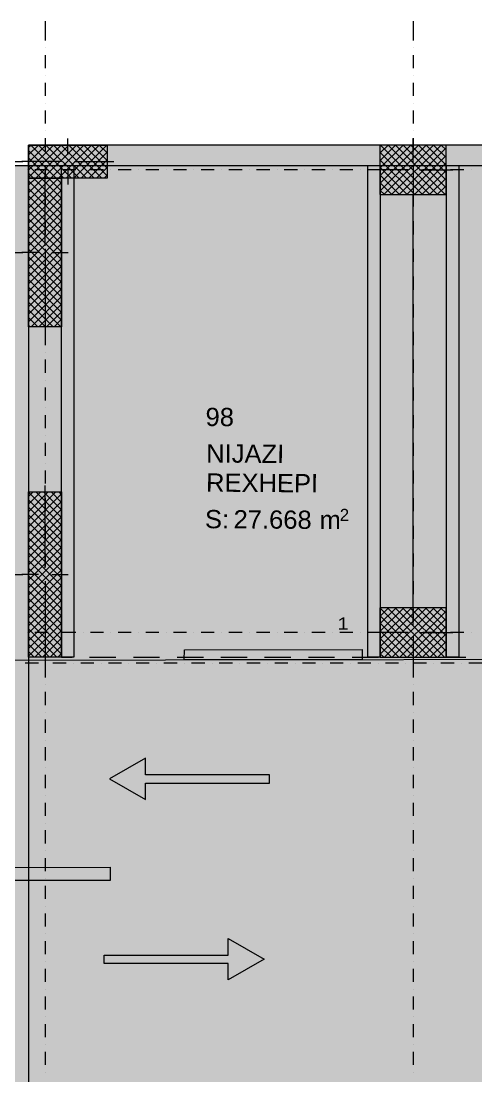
# Model space of a CAD drawing. Header units: centimetres. Extents: x -6805 to 4309, y -7338 to 617.
# Drawn here: x -2929 to -2378, y -815 to 462 of the extents above; entities that cross this region are included whole.
import ezdxf

# ---------------------------------------------------------------- set-up
doc = ezdxf.new("R2010")
doc.units = ezdxf.units.CM
for name, color, linetype, true_color in [('PDF_ - MESI I RRUGES', 7, 'Continuous', 0x7f7f7f), ('PDF_ - rruga_ndarjet anesore', 7, 'Continuous', 0x7f7f7f), ('PDF_ - SHENJAT_RRUGA', 7, 'Continuous', 0x7f7f7f), ('PDF_065 Möbel Einrichtung', 7, 'Continuous', 0x7f7f7f), ('PDF_A - Akset', 7, 'Continuous', 0xfd4435), ('PDF_A - Pllaka Themel', 7, 'Continuous', 0x7f7f7f), ('PDF_A -Polyline', 7, 'Continuous', 0x7f7f7f)]:
    doc.layers.add(name, color=color, linetype=linetype, true_color=true_color)
for name, color, linetype in [('PDF_- GARAZHE', 7, 'Continuous'), ('PDF_A - Fill Zone', 7, 'Continuous'), ('PDF_A - Muret', 7, 'Continuous'), ('PDF_A - Shtyllat', 7, 'Continuous')]:
    doc.layers.add(name, color=color, linetype=linetype)
doc.styles.add('PDF Arial', font='')
doc.styles.get('PDF Arial').set_extended_font_data('Arial')

msp = doc.modelspace()

# ---------------------------------------------------------------- hatches: boundary and pattern name
at = {"layer": 'PDF_ - SHENJAT_RRUGA', "true_color": 0xffffff, "transparency": 33554559}
for points in [[(-2821.6, -455.6), (-2778.1, -430.6), (-2778.1, -450.6), (-2628, -450.6), (-2628, -460.6), (-2778.1, -460.6), (-2778.1, -480.6)], [(-2634.6, -674.1), (-2678.1, -699.1), (-2678.1, -679.1), (-2828.2, -679.1), (-2828.2, -669.1), (-2678.1, -669.1), (-2678.1, -649.1)]]:
    msp.add_hatch(color=7, dxfattribs=at).paths.add_polyline_path(points)
at = {"layer": 'PDF_A - Fill Zone', "true_color": 0x93a0c6, "transparency": 33554559}
msp.add_hatch(color=253, dxfattribs=at).paths.add_polyline_path([(-462.7, -828.7), (-1883.9, -828.7), (-1883.9, -1589.4), (-2414.3, -1589.4), (-2414.3, -828.7), (-2919.7, -828.7), (-2919.7, -308.2), (-462.7, -308.2)])
at = {"layer": 'PDF_A - Pllaka Themel', "true_color": 0xd5d5d5, "transparency": 33554559}
h = msp.add_hatch(color=254, dxfattribs=at)
h.paths.add_polyline_path([(-5581.9, -878.8), (-5581.9, -838.7), (-5657, -838.7), (-5657, -378.3), (-5642, -378.3), (-5642, 287.3), (-2884.7, 287.3), (-432.6, 287.3), (-419.8, 287.3), (978.3, 287.3), (978.3, -308.2), (1644.1, -308.2), (1644.1, -1142.4), (931, -1302.4), (1552.2, -1164.4), (1863.2, -2555.1), (1863.3, -2555.1), (2158.7, -3867.3), (2155.2, -3868), (2646.9, -6059.2), (2017.8, -6200.4), (2017.7, -6199.9), (-1597, -7011), (-1702.7, -6540.3), (-1846.3, -6572.5), (-1977, -6060.1), (-1982.5, -5964.4), (-1839, -5932.3), (-2055.7, -4966.3), (-2419.3, -4966.3), (-2929.7, -4966.3), (-2929.7, -2144.8), (-2909.7, -2144.8), (-2904.7, -1595.7), (-4731.2, -1619.4), (-4671.2, -1619.4), (-4671.2, -2159.8), (-5099, -2159.8), (-5102.5, -2159.8), (-5106, -2159.6), (-5109.5, -2159.4), (-5113, -2159), (-5116.5, -2158.6), (-5120, -2158), (-5123.4, -2157.4), (-5126.9, -2156.7), (-5130.3, -2155.8), (-5133.7, -2154.9), (-5137, -2153.9), (-5140.4, -2152.8), (-5143.6, -2151.6), (-5146.9, -2150.3), (-5150.1, -2148.9), (-5153.3, -2147.4), (-5156.4, -2145.9), (-5159.5, -2144.2), (-5162.6, -2142.5), (-5165.6, -2140.6), (-5168.5, -2138.7), (-5171.4, -2136.7), (-5174.3, -2134.7), (-5177, -2132.5), (-5179.7, -2130.3), (-5182.4, -2128), (-5185, -2125.6), (-5187.5, -2123.2), (-5189.9, -2120.6), (-5192.3, -2118.1), (-5194.6, -2115.4), (-5196.8, -2112.7), (-5199, -2109.9), (-5201.1, -2107.1), (-5203, -2104.2), (-5205, -2101.3), (-5206.8, -2098.3), (-5208.5, -2095.2), (-5210.2, -2092.1), (-5211.7, -2089), (-5213.2, -2085.8), (-5214.6, -2082.6), (-5215.9, -2079.3), (-5217.1, -2076), (-5218.2, -2072.7), (-5219.2, -2069.3), (-5220.2, -2065.9), (-5221, -2062.5), (-5221.7, -2059.1), (-5222.4, -2055.7), (-5222.9, -2052.2), (-5223.3, -2048.7), (-5223.7, -2045.2), (-5223.9, -2041.7), (-5224.1, -2038.2), (-5224.1, -2034.7), (-5224.1, -1589.4), (-5276.7, -1564.4), (-5842.1, -1564.4), (-5842.1, -878.8)])
h.paths.add_polyline_path([(-1884.8, -2746.4), (-1725.8, -2754.1), (-263.3, -2617.9), (-272, -2578.8), (-296.8, -2580.2), (-343.5, -2075.8), (-1348.1, -2129.8), (-1534.8, -2147.2), (-1533.4, -2162), (-1836.8, -2167.5), (-1836.8, -2147.5), (-1876.8, -2147.5), (-1876.8, -2187.5), (-1531.1, -2187), (-1493.3, -2681.2), (-1884.8, -2706.4)])
h.paths.add_polyline_path([(-452.6, -1589.4), (-91.9, -1583.4), (-92.3, -1174), (283, -1174), (283, -828.7), (-419.8, -828.7), (-427.6, -828.7), (-452.6, -828.7)])
h.paths.add_polyline_path([(413.2, -3713.8), (401.1, -3715.6), (389, -3717.6), (376.9, -3719.5), (364.9, -3721.6), (352.8, -3723.8), (340.8, -3726), (328.8, -3728.3), (316.8, -3730.7), (304.8, -3733.2)])
at = {"layer": 'PDF_A - Pllaka Themel', "true_color": 0xbfbfbf, "transparency": 33554559}
h = msp.add_hatch(color=9, dxfattribs=at)
h.paths.add_polyline_path([(-5637, -378.3), (-5637, -315.2), (-447.7, -308.2), (-447.7, -308.2), (963.5, -308.2), (963.5, -763.7), (936, -763.7), (936, -863.8), (963.5, -863.8), (964.8, -1337.1), (925.7, -1345.9), (892.3, -1353.4), (988.5, -1782.6), (1104.4, -2300.9), (1195, -2706.1), (1170.6, -2711.6), (1193.4, -2813), (1455.7, -3983.1), (1827.5, -5638), (1828.4, -5640.7), (1829.1, -5643.5), (1829.9, -5646.3), (1830.5, -5649.1), (1831, -5651.9), (1831.4, -5654.7), (1831.7, -5657.6), (1831.9, -5660.4), (1832, -5663.3), (1832, -5666.1), (1831.9, -5669), (1831.7, -5671.9), (1831.4, -5674.7), (1831, -5677.5), (1830.5, -5680.4), (1829.9, -5683.2), (1829.2, -5685.9), (1828.5, -5688.7), (1827.6, -5691.4), (1826.6, -5694.1), (1825.5, -5696.8), (1824.4, -5699.4), (1823.1, -5701.9), (1821.8, -5704.5), (1820.4, -5707), (1818.8, -5709.4), (1817.3, -5711.8), (1815.6, -5714.1), (1813.8, -5716.3), (1812, -5718.5), (1810.1, -5720.7), (1808.1, -5722.7), (1806, -5724.7), (1803.9, -5726.6), (1801.7, -5728.5), (1799.5, -5730.2), (1797.2, -5731.9), (1794.8, -5733.5), (1792.4, -5735.1), (1789.9, -5736.5), (1787.4, -5737.8), (1784.8, -5739.1), (1782.2, -5740.3), (1779.5, -5741.3), (1776.8, -5742.3), (-1865.8, -6559.8), (-1972, -6060.1), (1187.4, -5351.2), (1189.5, -5350.7), (1191.6, -5350.1), (1193.7, -5349.4), (1195.7, -5348.6), (1197.7, -5347.8), (1199.7, -5346.8), (1201.6, -5345.8), (1203.5, -5344.6), (1205.3, -5343.4), (1207.1, -5342.2), (1208.8, -5340.8), (1210.4, -5339.3), (1212, -5337.8), (1213.5, -5336.3), (1214.9, -5334.6), (1216.3, -5332.9), (1217.6, -5331.2), (1218.8, -5329.3), (1219.9, -5327.5), (1221, -5325.5), (1221.9, -5323.6), (1222.8, -5321.6), (1223.5, -5319.5), (1224.2, -5317.5), (1224.8, -5315.4), (1225.3, -5313.2), (1225.7, -5311.1), (1226, -5308.9), (1226.2, -5306.8), (1226.3, -5304.6), (1226.4, -5302.4), (1226.3, -5300.2), (1226.1, -5298), (1225.8, -5295.9), (1225.5, -5293.7), (1225, -5291.6), (967.7, -4148), (967.2, -4145.8), (966.5, -4143.7), (965.8, -4141.6), (964.9, -4139.5), (964, -4137.5), (963, -4135.5), (961.9, -4133.5), (960.7, -4131.7), (959.4, -4129.8), (958, -4128), (956.6, -4126.3), (955.1, -4124.7), (953.5, -4123.1), (951.9, -4121.6), (950.1, -4120.2), (948.4, -4118.8), (946.5, -4117.6), (944.6, -4116.4), (942.7, -4115.3), (940.7, -4114.2), (938.7, -4113.3), (936.6, -4112.5), (934.5, -4111.7), (932.3, -4111.1), (930.2, -4110.5), (928, -4110.1), (925.8, -4109.7), (923.6, -4109.5), (921.3, -4109.3), (919.1, -4109.3), (916.9, -4109.3), (914.6, -4109.5), (912.4, -4109.7), (910.2, -4110.1), (908, -4110.5), (526.4, -4196.1), (467.8, -4209.3), (455.6, -4213.1), (443.4, -4217), (431.2, -4221), (419.1, -4225.1), (406.9, -4229.3), (394.9, -4233.6), (382.8, -4238), (370.8, -4242.5), (358.8, -4247.1), (346.9, -4251.7), (335, -4256.5), (323.1, -4261.4), (311.3, -4266.3), (299.5, -4271.3), (287.8, -4276.4), (276.1, -4281.7), (264.4, -4287), (252.8, -4292.3), (241.2, -4297.8), (229.6, -4303.4), (218.1, -4309.1), (206.7, -4314.8), (195.3, -4320.7), (183.9, -4326.6), (172.6, -4332.6), (161.3, -4338.7), (150.1, -4344.9), (138.9, -4351.2), (127.8, -4357.5), (116.7, -4364), (105.7, -4370.5), (94.7, -4377.1), (83.8, -4383.8), (72.9, -4390.6), (62.1, -4397.5), (51.3, -4404.4), (40.6, -4411.4), (29.9, -4418.6), (19.3, -4425.8), (8.8, -4433), (-1.7, -4440.4), (-13.4, -4447.8), (-25.2, -4455.1), (-37, -4462.3), (-48.8, -4469.4), (-60.7, -4476.4), (-72.7, -4483.4), (-84.7, -4490.2), (-96.7, -4497), (-108.8, -4503.7), (-121, -4510.3), (-133.1, -4516.8), (-145.4, -4523.3), (-157.7, -4529.6), (-170, -4535.9), (-182.3, -4542.1), (-194.8, -4548.2), (-207.2, -4554.2), (-219.7, -4560.1), (-232.3, -4565.9), (-244.8, -4571.6), (-257.5, -4577.3), (-270.1, -4582.8), (-282.8, -4588.3), (-295.6, -4593.6), (-308.3, -4598.9), (-321.1, -4604.1), (-334, -4609.2), (-346.9, -4614.2), (-359.8, -4619.1), (-372.8, -4623.9), (-385.7, -4628.7), (-398.8, -4633.3), (-411.8, -4637.9), (-424.9, -4642.3), (-438, -4646.7), (-451.2, -4650.9), (-464.4, -4655.1), (-477.6, -4659.2), (-490.8, -4663.2), (-2040.8, -5011), (-2050.8, -4966.3), (-2414.3, -4966.3), (-2414.3, -4749.4), (-2414.6, -2387.8), (-2414.6, -2276.5), (-2415.1, -2272.8), (-2415.6, -2269.1), (-2416.3, -2265.4), (-2417.1, -2261.8), (-2417.9, -2258.1), (-2418.9, -2254.5), (-2419.9, -2251), (-2421.1, -2247.4), (-2422.3, -2243.9), (-2423.6, -2240.4), (-2425.1, -2236.9), (-2426.6, -2233.5), (-2428.2, -2230.2), (-2429.8, -2226.8), (-2431.6, -2223.5), (-2433.4, -2220.3), (-2435.4, -2217.1), (-2437.4, -2214), (-2439.5, -2210.9), (-2441.7, -2207.8), (-2443.9, -2204.9), (-2446.3, -2202), (-2448.7, -2199.1), (-2451.1, -2196.3), (-2453.7, -2193.6), (-2456.3, -2190.9), (-2459, -2188.3), (-2461.7, -2185.8), (-2464.6, -2183.4), (-2467.4, -2181), (-2470.4, -2178.7), (-2473.4, -2176.5), (-2476.4, -2174.4), (-2479.6, -2172.3), (-2482.7, -2170.3), (-2485.9, -2168.4), (-2489.2, -2166.6), (-2492.5, -2164.9), (-2495.8, -2163.2), (-2499.2, -2161.7), (-2502.7, -2160.2), (-2506.1, -2158.9), (-2509.6, -2157.6), (-2513.2, -2156.4), (-2904.7, -2164.8), (-2899.7, -1589.4), (-2414.3, -1589.4), (-2414.3, -828.7), (-4726.3, -828.7), (-4726.3, -1619.4), (-5219.2, -1619.3), (-5219.2, -2036.1), (-5219.2, -2034.7), (-5219.2, -1589.4), (-5271.7, -1564.4), (-5253.4, -1564.4), (-5253.4, -878.8), (-5577, -878.8), (-5577, -838.7), (-5652, -838.7), (-5652, -378.3)])
h.paths.add_polyline_path([(-1883.9, -1589.4), (-1863.8, -1589.4), (-1863.8, -1634.4), (-1863.9, -1634.4), (-1863.9, -2147.2), (-1836.5, -2147.5), (-1871.9, -2147.5), (-1871.9, -2187.5), (-1831.8, -2187.4), (-1831.8, -2147.5), (-1529.5, -2150.6), (-1526.5, -2182.5), (-1488.4, -2681.2), (-1718.5, -2706.4), (-1879.8, -2706.4), (-1879.8, -2746.4), (-1720.8, -2754.1), (-221.3, -2598.2), (-135.8, -2979.1), (-1425.4, -3268.5), (-1880.4, -3268.5), (-1873.5, -4356.8), (-1873.8, -4358.9), (-1873.9, -4361.1), (-1873.9, -4363.2), (-1873.9, -4365.3), (-1873.7, -4367.5), (-1873.5, -4369.6), (-1873.1, -4371.7), (-1872.7, -4373.8), (-1872.1, -4375.8), (-1871.5, -4377.9), (-1870.8, -4379.9), (-1869.9, -4381.8), (-1869, -4383.8), (-1868.1, -4385.7), (-1867, -4387.5), (-1865.8, -4389.3), (-1864.6, -4391), (-1863.3, -4392.7), (-1861.9, -4394.3), (-1860.4, -4395.9), (-1858.9, -4397.4), (-1857.3, -4398.8), (-1855.6, -4400.1), (-1853.9, -4401.4), (-1852.1, -4402.5), (-1850.3, -4403.6), (-1848.4, -4404.6), (-1846.5, -4405.6), (-1844.5, -4406.4), (-1842.5, -4407.1), (-1840.5, -4407.8), (-1838.4, -4408.4), (-1836.3, -4408.8), (-1834.2, -4409.2), (-1832.1, -4409.5), (-1830, -4409.6), (-1827.9, -4409.7), (-1825.7, -4409.7), (-1823.6, -4409.6), (-1821.5, -4409.4), (-1819.4, -4409.1), (-657.9, -4148.4), (-657.8, -4149), (-640.9, -4142.1), (-624, -4135.1), (-607.1, -4128.1), (-590.3, -4120.9), (-573.5, -4113.7), (-556.8, -4106.4), (-540.1, -4099), (-523.4, -4091.5), (-506.8, -4083.9), (-490.2, -4076.2), (-473.7, -4068.5), (-457.2, -4060.6), (-440.7, -4052.7), (-424.3, -4044.6), (-407.9, -4036.5), (-391.6, -4028.3), (-375.3, -4020), (-359.1, -4011.7), (-342.9, -4003.2), (-326.7, -3994.7), (-310.6, -3986), (-294.5, -3977.3), (-278.5, -3968.5), (-262.6, -3959.6), (-246.7, -3950.7), (-230.8, -3941.6), (-215, -3932.5), (-199.2, -3923.3), (-183.5, -3913.9), (-171.8, -3907.7), (-160, -3901.5), (-148.2, -3895.4), (-136.4, -3889.4), (-124.5, -3883.4), (-112.6, -3877.6), (-100.6, -3871.8), (-88.6, -3866.2), (-76.6, -3860.6), (-64.5, -3855.1), (-52.3, -3849.7), (-40.2, -3844.4), (-28, -3839.2), (-15.7, -3834), (-3.5, -3829), (8.9, -3824), (21.2, -3819.1), (33.6, -3814.4), (46, -3809.7), (58.5, -3805.1), (71, -3800.6), (83.5, -3796.1), (96, -3791.8), (108.6, -3787.6), (121.2, -3783.4), (133.9, -3779.4), (146.5, -3775.4), (159.2, -3771.5), (172, -3767.8), (184.7, -3764.1), (197.5, -3760.5), (210.3, -3757), (223.1, -3753.6), (236, -3750.3), (248.9, -3747.1), (261.8, -3743.9), (274.7, -3740.9), (287.6, -3738), (300.6, -3735.1), (313.6, -3732.4), (326.6, -3729.7), (339.6, -3727.2), (352.7, -3724.7), (365.8, -3722.3), (378.8, -3720.1), (391.9, -3717.9), (405, -3715.8), (418.2, -3713.8), (787.3, -3631), (789.4, -3630.5), (791.5, -3629.8), (793.5, -3629.1), (795.6, -3628.3), (797.6, -3627.5), (799.5, -3626.5), (801.4, -3625.4), (803.3, -3624.3), (805.1, -3623.1), (806.9, -3621.8), (808.6, -3620.4), (810.2, -3619), (811.8, -3617.5), (813.3, -3615.9), (814.7, -3614.2), (816.1, -3612.5), (817.4, -3610.8), (818.6, -3609), (819.7, -3607.1), (820.7, -3605.2), (821.7, -3603.2), (822.6, -3601.2), (823.4, -3599.2), (824.1, -3597.1), (824.7, -3595), (825.2, -3592.9), (825.6, -3590.8), (825.9, -3588.6), (826.2, -3586.4), (826.3, -3584.3), (826.3, -3582.1), (826.3, -3579.9), (826.1, -3577.7), (825.9, -3575.5), (825.6, -3573.4), (825.1, -3571.2), (681.4, -2927.9), (734.4, -2916), (711.6, -2814.6), (658.7, -2826.4), (288, -1174), (288, -828.7), (-447.7, -828.7), (-1883.9, -828.7)])

# ---------------------------------------------------------------- linework, layer by layer
at = {"layer": 'PDF_ - MESI I RRUGES', "lineweight": 0}
for points in [[(-3020.5, -562.8), (-2821, -562.6)], [(-2821, -562.6), (-2821, -578.5)], [(-2821, -578.5), (-3020.5, -578.5)]]:
    msp.add_lwpolyline(points, dxfattribs=at)
at = {"layer": 'PDF_ - MESI I RRUGES', "color": 7, "true_color": 0xffffff, "transparency": 33554559}
msp.add_solid([(-3020.5, -578.5), (-3020.5, -562.8), (-2821, -578.5), (-2821, -562.6)], dxfattribs=at)
at = {"layer": 'PDF_ - rruga_ndarjet anesore', "lineweight": 0}
for points in [[(-2731.2, -311.3), (-2730.9, -299.3)], [(-2730.9, -299.3), (-2515.7, -299)], [(-2515.7, -299), (-2515.7, -311)], [(-2515.7, -311), (-2731.2, -311.3)]]:
    msp.add_lwpolyline(points, dxfattribs=at)
at = {"layer": 'PDF_ - rruga_ndarjet anesore', "color": 7, "true_color": 0xffffff, "transparency": 33554559}
msp.add_solid([(-2730.9, -299.3), (-2515.7, -299), (-2731.2, -311.3), (-2515.7, -311)], dxfattribs=at)
at = {"layer": 'PDF_ - SHENJAT_RRUGA', "lineweight": 0}
for points in [[(-2778.1, -430.6), (-2821.6, -455.6)], [(-2778.1, -450.6), (-2778.1, -430.6)], [(-2821.6, -455.6), (-2778.1, -480.6)], [(-2628, -450.6), (-2778.1, -450.6)], [(-2628, -460.6), (-2628, -450.6)], [(-2778.1, -480.6), (-2778.1, -460.6)], [(-2778.1, -460.6), (-2628, -460.6)], [(-2678.1, -669.1), (-2678.1, -649.1)], [(-2678.1, -649.1), (-2634.6, -674.1)], [(-2828.2, -679.1), (-2828.2, -669.1)], [(-2828.2, -669.1), (-2678.1, -669.1)], [(-2634.6, -674.1), (-2678.1, -699.1)], [(-2678.1, -679.1), (-2828.2, -679.1)], [(-2678.1, -699.1), (-2678.1, -679.1)]]:
    msp.add_lwpolyline(points, dxfattribs=at)
at = {"layer": 'PDF_- GARAZHE', "color": 254, "true_color": 0xccccff, "transparency": 33554559}
for points in [[(-2919.7, -308.2), (-2919.7, 287.3), (-2454.3, -308.2), (-2454.3, 287.3)], [(-2454.3, -308.2), (-2454.3, 287.3), (-2136.1, -308.2), (-2136.1, 287.3)]]:
    msp.add_solid(points, dxfattribs=at)
at = {"layer": 'PDF_065 Möbel Einrichtung', "lineweight": 0}
for points in [[(-2879.8, -308.2), (-2879.8, 287.3)], [(-2879.8, 287.3), (-2864.8, 287.3)], [(-2864.8, 287.3), (-2864.8, -308.2)], [(-2509.1, -308.2), (-2509.1, 287.3)], [(-2509.1, 287.3), (-2494.1, 287.3)], [(-2494.1, 287.3), (-2494.1, -308.2)], [(-2413.7, -308.2), (-2413.7, 287.3)], [(-2413.7, 287.3), (-2398.7, 287.3)], [(-2398.7, 287.3), (-2398.7, -308.2)], [(-2864.8, -308.2), (-2879.8, -308.2)], [(-2494.1, -308.2), (-2509.1, -308.2)], [(-2398.7, -308.2), (-2413.7, -308.2)]]:
    msp.add_lwpolyline(points, dxfattribs=at)
at = {"layer": 'PDF_065 Möbel Einrichtung', "color": 7, "true_color": 0xffffff, "transparency": 33554559}
for points in [[(-2864.8, -308.2), (-2879.8, -308.2), (-2864.8, 287.3), (-2879.8, 287.3)], [(-2494.1, -308.2), (-2509.1, -308.2), (-2494.1, 287.3), (-2509.1, 287.3)], [(-2398.7, -308.2), (-2413.7, -308.2), (-2398.7, 287.3), (-2413.7, 287.3)]]:
    msp.add_solid(points, dxfattribs=at)
at = {"layer": 'PDF_A - Akset', "lineweight": 0}
for points in [[(-2899.7, 462.4), (-2899.7, 438.9)], [(-2454.3, 462.4), (-2454.3, 438.9)], [(-2899.7, 430.1), (-2899.7, 430.1)], [(-2454.3, 430.1), (-2454.3, 430.1)], [(-2899.7, 421.3), (-2899.7, 405.4)], [(-2454.3, 421.3), (-2454.3, 405.4)], [(-2899.7, 396.5), (-2899.7, 396.5)], [(-2454.3, 396.5), (-2454.3, 396.5)], [(-2899.7, 387.7), (-2899.7, 371.8)], [(-2454.3, 387.7), (-2454.3, 371.8)], [(-2899.7, 363), (-2899.7, 363)], [(-2454.3, 363), (-2454.3, 363)], [(-2899.7, 354.2), (-2899.7, 338.3)], [(-2454.3, 354.2), (-2454.3, 338.3)], [(-2899.7, 329.5), (-2899.7, 329.5)], [(-2899.7, 320.6), (-2899.7, 304.7)], [(-2454.3, 329.5), (-2454.3, 329.5)], [(-2454.3, 320.6), (-2454.3, 304.7)], [(-2899.7, 295.9), (-2899.7, 295.9)], [(-2454.3, 295.9), (-2454.3, 295.9)], [(-2920.8, 282.3), (-2920.8, 282.3)], [(-2896.1, 282.3), (-2912, 282.3)], [(-2899.7, 287.1), (-2899.7, 271.2)], [(-2887.3, 282.3), (-2887.3, 282.3)], [(-2862.6, 282.3), (-2878.5, 282.3)], [(-2853.7, 282.3), (-2853.7, 282.3)], [(-2829, 282.3), (-2844.9, 282.3)], [(-2820.2, 282.3), (-2820.2, 282.3)], [(-2795.5, 282.3), (-2811.4, 282.3)], [(-2786.7, 282.3), (-2786.7, 282.3)], [(-2761.9, 282.3), (-2777.8, 282.3)], [(-2753.1, 282.3), (-2753.1, 282.3)], [(-2728.4, 282.3), (-2744.3, 282.3)], [(-2719.6, 282.3), (-2719.6, 282.3)], [(-2694.9, 282.3), (-2710.7, 282.3)], [(-2686, 282.3), (-2686, 282.3)], [(-2661.3, 282.3), (-2677.2, 282.3)], [(-2652.5, 282.3), (-2652.5, 282.3)], [(-2627.8, 282.3), (-2643.7, 282.3)], [(-2618.9, 282.3), (-2618.9, 282.3)], [(-2594.2, 282.3), (-2610.1, 282.3)], [(-2585.4, 282.3), (-2585.4, 282.3)], [(-2560.7, 282.3), (-2576.6, 282.3)], [(-2551.9, 282.3), (-2551.9, 282.3)], [(-2527.2, 282.3), (-2543, 282.3)], [(-2518.3, 282.3), (-2518.3, 282.3)], [(-2493.6, 282.3), (-2509.5, 282.3)], [(-2484.8, 282.3), (-2484.8, 282.3)], [(-2460.1, 282.3), (-2475.9, 282.3)], [(-2454.3, 287.1), (-2454.3, 271.2)], [(-2451.2, 282.3), (-2451.2, 282.3)], [(-2426.5, 282.3), (-2442.4, 282.3)], [(-2417.7, 282.3), (-2417.7, 282.3)], [(-2393, 282.3), (-2408.9, 282.3)], [(-2384.1, 282.3), (-2384.1, 282.3)], [(-2899.7, 262.4), (-2899.7, 262.4)], [(-2454.3, 262.4), (-2454.3, 262.4)], [(-2899.7, 253.5), (-2899.7, 237.7)], [(-2454.3, 253.5), (-2454.3, 237.7)], [(-2899.7, 228.8), (-2899.7, 228.8)], [(-2899.7, 220), (-2899.7, 204.1)], [(-2454.3, 228.8), (-2454.3, 228.8)], [(-2454.3, 220), (-2454.3, 204.1)], [(-2899.7, 195.3), (-2899.7, 195.3)], [(-2454.3, 195.3), (-2454.3, 195.3)], [(-2899.7, 186.5), (-2899.7, 170.6)], [(-2454.3, 186.5), (-2454.3, 170.6)], [(-2899.7, 161.7), (-2899.7, 161.7)], [(-2454.3, 161.7), (-2454.3, 161.7)], [(-2899.7, 152.9), (-2899.7, 137)], [(-2454.3, 152.9), (-2454.3, 137)], [(-2899.7, 128.2), (-2899.7, 128.2)], [(-2454.3, 128.2), (-2454.3, 128.2)], [(-2899.7, 119.4), (-2899.7, 103.5)], [(-2454.3, 119.4), (-2454.3, 103.5)], [(-2899.7, 94.7), (-2899.7, 94.7)], [(-2454.3, 94.7), (-2454.3, 94.7)], [(-2899.7, 85.8), (-2899.7, 69.9)], [(-2454.3, 85.8), (-2454.3, 69.9)], [(-2899.7, 61.1), (-2899.7, 61.1)], [(-2899.7, 52.3), (-2899.7, 36.4)], [(-2454.3, 61.1), (-2454.3, 61.1)], [(-2454.3, 52.3), (-2454.3, 36.4)], [(-2899.7, 27.6), (-2899.7, 27.6)], [(-2454.3, 27.6), (-2454.3, 27.6)], [(-2899.7, 18.7), (-2899.7, 2.9)], [(-2454.3, 18.7), (-2454.3, 2.9)], [(-2899.7, -6), (-2899.7, -6)], [(-2454.3, -6), (-2454.3, -6)], [(-2899.7, -14.8), (-2899.7, -30.7)], [(-2454.3, -14.8), (-2454.3, -30.7)], [(-2899.7, -39.5), (-2899.7, -39.5)], [(-2899.7, -48.3), (-2899.7, -64.2)], [(-2454.3, -39.5), (-2454.3, -39.5)], [(-2454.3, -48.3), (-2454.3, -64.2)], [(-2899.7, -73.1), (-2899.7, -73.1)], [(-2454.3, -73.1), (-2454.3, -73.1)], [(-2899.7, -81.9), (-2899.7, -97.8)], [(-2454.3, -81.9), (-2454.3, -97.8)], [(-2899.7, -106.6), (-2899.7, -106.6)], [(-2454.3, -106.6), (-2454.3, -106.6)], [(-2899.7, -115.4), (-2899.7, -131.3)], [(-2454.3, -115.4), (-2454.3, -131.3)], [(-2899.7, -140.1), (-2899.7, -140.1)], [(-2454.3, -140.1), (-2454.3, -140.1)], [(-2899.7, -149), (-2899.7, -164.9)], [(-2454.3, -149), (-2454.3, -164.9)], [(-2899.7, -173.7), (-2899.7, -173.7)], [(-2454.3, -173.7), (-2454.3, -173.7)], [(-2899.7, -182.5), (-2899.7, -198.4)], [(-2454.3, -182.5), (-2454.3, -198.4)], [(-2899.7, -207.2), (-2899.7, -207.2)], [(-2899.7, -216), (-2899.7, -231.9)], [(-2454.3, -207.2), (-2454.3, -207.2)], [(-2454.3, -216), (-2454.3, -231.9)], [(-2899.7, -240.8), (-2899.7, -240.8)], [(-2454.3, -240.8), (-2454.3, -240.8)], [(-2899.7, -249.6), (-2899.7, -265.5)], [(-2454.3, -249.6), (-2454.3, -265.5)], [(-2920.8, -278.2), (-2920.8, -278.2)], [(-2896.1, -278.2), (-2912, -278.2)], [(-2899.7, -274.3), (-2899.7, -274.3)], [(-2887.3, -278.2), (-2887.3, -278.2)], [(-2862.6, -278.2), (-2878.5, -278.2)], [(-2853.7, -278.2), (-2853.7, -278.2)], [(-2829, -278.2), (-2844.9, -278.2)], [(-2820.2, -278.2), (-2820.2, -278.2)], [(-2795.5, -278.2), (-2811.4, -278.2)], [(-2786.7, -278.2), (-2786.7, -278.2)], [(-2761.9, -278.2), (-2777.8, -278.2)], [(-2753.1, -278.2), (-2753.1, -278.2)], [(-2728.4, -278.2), (-2744.3, -278.2)], [(-2719.6, -278.2), (-2719.6, -278.2)], [(-2694.9, -278.2), (-2710.7, -278.2)], [(-2686, -278.2), (-2686, -278.2)], [(-2661.3, -278.2), (-2677.2, -278.2)], [(-2652.5, -278.2), (-2652.5, -278.2)], [(-2627.8, -278.2), (-2643.7, -278.2)], [(-2618.9, -278.2), (-2618.9, -278.2)], [(-2594.2, -278.2), (-2610.1, -278.2)], [(-2585.4, -278.2), (-2585.4, -278.2)], [(-2560.7, -278.2), (-2576.6, -278.2)], [(-2551.9, -278.2), (-2551.9, -278.2)], [(-2527.2, -278.2), (-2543, -278.2)], [(-2518.3, -278.2), (-2518.3, -278.2)], [(-2493.6, -278.2), (-2509.5, -278.2)], [(-2484.8, -278.2), (-2484.8, -278.2)], [(-2460.1, -278.2), (-2475.9, -278.2)], [(-2454.3, -274.3), (-2454.3, -274.3)], [(-2451.2, -278.2), (-2451.2, -278.2)], [(-2426.5, -278.2), (-2442.4, -278.2)], [(-2417.7, -278.2), (-2417.7, -278.2)], [(-2393, -278.2), (-2408.9, -278.2)], [(-2384.1, -278.2), (-2384.1, -278.2)], [(-2899.7, -283.1), (-2899.7, -299)], [(-2454.3, -283.1), (-2454.3, -299)], [(-2899.7, -307.8), (-2899.7, -307.8)], [(-2899.7, -316.7), (-2899.7, -332.6)], [(-2454.3, -307.8), (-2454.3, -307.8)], [(-2454.3, -316.7), (-2454.3, -332.6)], [(-2899.7, -341.4), (-2899.7, -341.4)], [(-2454.3, -341.4), (-2454.3, -341.4)], [(-2899.7, -350.2), (-2899.7, -366.1)], [(-2454.3, -350.2), (-2454.3, -366.1)], [(-2899.7, -374.9), (-2899.7, -374.9)], [(-2454.3, -374.9), (-2454.3, -374.9)], [(-2899.7, -383.8), (-2899.7, -399.6)], [(-2454.3, -383.8), (-2454.3, -399.6)], [(-2899.7, -408.5), (-2899.7, -408.5)], [(-2454.3, -408.5), (-2454.3, -408.5)], [(-2899.7, -417.3), (-2899.7, -433.2)], [(-2454.3, -417.3), (-2454.3, -433.2)], [(-2899.7, -442), (-2899.7, -442)], [(-2454.3, -442), (-2454.3, -442)], [(-2899.7, -450.8), (-2899.7, -466.7)], [(-2454.3, -450.8), (-2454.3, -466.7)], [(-2899.7, -475.6), (-2899.7, -475.6)], [(-2899.7, -484.4), (-2899.7, -500.3)], [(-2454.3, -475.6), (-2454.3, -475.6)], [(-2454.3, -484.4), (-2454.3, -500.3)], [(-2899.7, -509.1), (-2899.7, -509.1)], [(-2454.3, -509.1), (-2454.3, -509.1)], [(-2899.7, -517.9), (-2899.7, -533.8)], [(-2454.3, -517.9), (-2454.3, -533.8)], [(-2899.7, -542.6), (-2899.7, -542.6)], [(-2454.3, -542.6), (-2454.3, -542.6)], [(-2899.7, -551.5), (-2899.7, -567.4)], [(-2454.3, -551.5), (-2454.3, -567.4)], [(-2899.7, -576.2), (-2899.7, -576.2)], [(-2899.7, -585), (-2899.7, -600.9)], [(-2454.3, -576.2), (-2454.3, -576.2)], [(-2454.3, -585), (-2454.3, -600.9)], [(-2899.7, -609.7), (-2899.7, -609.7)], [(-2454.3, -609.7), (-2454.3, -609.7)], [(-2899.7, -618.5), (-2899.7, -634.4)], [(-2454.3, -618.5), (-2454.3, -634.4)], [(-2899.7, -643.3), (-2899.7, -643.3)], [(-2454.3, -643.3), (-2454.3, -643.3)], [(-2899.7, -652.1), (-2899.7, -668)], [(-2454.3, -652.1), (-2454.3, -668)], [(-2899.7, -676.8), (-2899.7, -676.8)], [(-2454.3, -676.8), (-2454.3, -676.8)], [(-2899.7, -685.6), (-2899.7, -701.5)], [(-2454.3, -685.6), (-2454.3, -701.5)], [(-2899.7, -710.3), (-2899.7, -710.3)], [(-2454.3, -710.3), (-2454.3, -710.3)], [(-2899.7, -719.2), (-2899.7, -735.1)], [(-2454.3, -719.2), (-2454.3, -735.1)], [(-2899.7, -743.9), (-2899.7, -743.9)], [(-2899.7, -752.7), (-2899.7, -768.6)], [(-2454.3, -743.9), (-2454.3, -743.9)], [(-2454.3, -752.7), (-2454.3, -768.6)], [(-2899.7, -777.4), (-2899.7, -777.4)], [(-2454.3, -777.4), (-2454.3, -777.4)], [(-2899.7, -786.3), (-2899.7, -802.1)], [(-2454.3, -786.3), (-2454.3, -802.1)], [(-2899.7, -811), (-2899.7, -811)], [(-2454.3, -811), (-2454.3, -811)]]:
    msp.add_lwpolyline(points, dxfattribs=at)
at = {"layer": 'PDF_A - Akset', "color": 21, "lineweight": 0, "true_color": 0xff9955}
for points in [[(-2907.7, -315.2), (-2923.6, -315.2)], [(-2898.9, -315.2), (-2898.9, -315.2)], [(-2874.2, -315.2), (-2890.1, -315.2)], [(-2865.4, -315.2), (-2865.4, -315.2)], [(-2840.6, -315.2), (-2856.5, -315.2)], [(-2831.8, -315.2), (-2831.8, -315.2)], [(-2807.1, -315.2), (-2823, -315.2)], [(-2798.3, -315.2), (-2798.3, -315.2)], [(-2773.6, -315.2), (-2789.4, -315.2)], [(-2764.7, -315.2), (-2764.7, -315.2)], [(-2740, -315.2), (-2755.9, -315.2)], [(-2731.2, -315.2), (-2731.2, -315.2)], [(-2706.5, -315.2), (-2722.4, -315.2)], [(-2697.6, -315.2), (-2697.6, -315.2)], [(-2672.9, -315.2), (-2688.8, -315.2)], [(-2664.1, -315.2), (-2664.1, -315.2)], [(-2639.4, -315.2), (-2655.3, -315.2)], [(-2630.6, -315.2), (-2630.6, -315.2)], [(-2605.9, -315.2), (-2621.7, -315.2)], [(-2597, -315.2), (-2597, -315.2)], [(-2572.3, -315.2), (-2588.2, -315.2)], [(-2563.5, -315.2), (-2563.5, -315.2)], [(-2538.8, -315.2), (-2554.7, -315.2)], [(-2529.9, -315.2), (-2529.9, -315.2)], [(-2505.2, -315.2), (-2521.1, -315.2)], [(-2496.4, -315.2), (-2496.4, -315.2)], [(-2471.7, -315.2), (-2487.6, -315.2)], [(-2462.9, -315.2), (-2462.9, -315.2)], [(-2438.1, -315.2), (-2454, -315.2)], [(-2429.3, -315.2), (-2429.3, -315.2)], [(-2404.6, -315.2), (-2420.5, -315.2)], [(-2395.8, -315.2), (-2395.8, -315.2)], [(-2371.1, -315.2), (-2386.9, -315.2)]]:
    msp.add_lwpolyline(points, dxfattribs=at)
at = {"layer": 'PDF_A - Muret', "lineweight": 0}
for points in [[(-2494.4, 312.3), (-2824.7, 312.3)], [(-1863.8, 312.3), (-2414.3, 312.3)], [(-2824.7, 287.3), (-2494.4, 287.3)], [(-2414.3, 287.3), (-1863.8, 287.3)]]:
    msp.add_lwpolyline(points, dxfattribs=at)
at = {"layer": 'PDF_A - Muret', "transparency": 33554559}
for points in [[(-2824.7, 312.3), (-2494.4, 312.3), (-2824.7, 287.3), (-2494.4, 287.3)], [(-2414.3, 287.3), (-2414.3, 312.3), (-1863.8, 287.3), (-1863.8, 312.3)]]:
    msp.add_solid(points, dxfattribs=at)
at = {"layer": 'PDF_A - Pllaka Themel', "lineweight": 0}
for points in [[(-462.7, 312.3), (-2919.7, 312.3)], [(-2919.7, 312.3), (-2919.7, -1589.4)], [(-5642, 287.3), (-2884.7, 287.3)], [(-2884.7, 287.3), (-432.6, 287.3)], [(-5637, -315.2), (-447.7, -308.2)]]:
    msp.add_lwpolyline(points, dxfattribs=at)
at = {"layer": 'PDF_A - Pllaka Themel', "color": 7, "true_color": 0xffffff, "transparency": 33554559}
msp.add_solid([(-2919.7, -1589.4), (-2919.7, 312.3), (-462.7, -1589.4), (-462.7, 312.3)], dxfattribs=at)
at = {"layer": 'PDF_A - Shtyllat', "lineweight": 0}
for points in [[(-2872.2, 300.3), (-2872.2, 320.3)], [(-2454.3, 290.3), (-2454.3, 320.3)], [(-2919.7, 272.8), (-2880.2, 312.3)], [(-2919.7, 282), (-2889.4, 312.3)], [(-2919.7, 291.2), (-2898.6, 312.3)], [(-2919.7, 300.4), (-2907.8, 312.3)], [(-2919.7, 309.6), (-2917, 312.3)], [(-2919.7, 272.3), (-2919.7, 312.3)], [(-2919.7, 312.3), (-2824.7, 312.3)], [(-2877, 272.3), (-2917, 312.3)], [(-2911, 272.3), (-2871, 312.3)], [(-2867.8, 272.3), (-2907.8, 312.3)], [(-2901.9, 272.3), (-2861.8, 312.3)], [(-2858.6, 272.3), (-2898.6, 312.3)], [(-2892.6, 272.3), (-2852.6, 312.3)], [(-2849.4, 272.3), (-2889.4, 312.3)], [(-2883.5, 272.3), (-2843.4, 312.3)], [(-2840.2, 272.3), (-2880.2, 312.3)], [(-2874.2, 272.3), (-2834.2, 312.3)], [(-2831, 272.3), (-2871, 312.3)], [(-2865, 272.3), (-2825, 312.3)], [(-2824.7, 275.1), (-2861.8, 312.3)], [(-2824.7, 284.3), (-2852.6, 312.3)], [(-2824.7, 293.5), (-2843.4, 312.3)], [(-2824.7, 302.7), (-2834.2, 312.3)], [(-2824.7, 311.9), (-2825, 312.3)], [(-2824.7, 312.3), (-2824.7, 272.3)], [(-2494.4, 256.5), (-2438.6, 312.3)], [(-2494.4, 265.7), (-2447.8, 312.3)], [(-2494.4, 274.9), (-2457, 312.3)], [(-2494.4, 284.1), (-2466.2, 312.3)], [(-2494.4, 293.3), (-2475.4, 312.3)], [(-2494.4, 302.5), (-2484.6, 312.3)], [(-2494.4, 311.7), (-2493.8, 312.3)], [(-2494.4, 312.3), (-2494.4, 252.3)], [(-2414.3, 312.3), (-2494.4, 312.3)], [(-2433.8, 252.3), (-2493.8, 312.3)], [(-2489.5, 252.3), (-2429.4, 312.3)], [(-2424.6, 252.3), (-2484.6, 312.3)], [(-2480.3, 252.3), (-2420.2, 312.3)], [(-2415.4, 252.3), (-2475.4, 312.3)], [(-2471.1, 252.3), (-2414.3, 309)], [(-2414.3, 260.4), (-2466.2, 312.3)], [(-2414.3, 269.6), (-2457, 312.3)], [(-2414.3, 278.8), (-2447.8, 312.3)], [(-2414.3, 288), (-2438.6, 312.3)], [(-2414.3, 297.2), (-2429.4, 312.3)], [(-2414.3, 306.4), (-2420.2, 312.3)], [(-2414.3, 252.3), (-2414.3, 312.3)], [(-2886.2, 272.3), (-2919.7, 305.8)], [(-2895.4, 272.3), (-2919.7, 296.6)], [(-2855.9, 272.3), (-2824.7, 303.5)], [(-2846.6, 272.3), (-2824.7, 294.3)], [(-2443, 252.3), (-2494.4, 303.7)], [(-2452.2, 252.3), (-2494.4, 294.5)], [(-2461.9, 252.3), (-2414.3, 299.8)], [(-2974.3, 292.3), (-2926.7, 292.3)], [(-2880.2, 292.3), (-2927.7, 292.3)], [(-2904.6, 272.3), (-2919.7, 287.4)], [(-2872.2, 292.3), (-2872.2, 292.3)], [(-2872.2, 284.3), (-2872.2, 264.3)], [(-2864.2, 292.3), (-2816.6, 292.3)], [(-2837.4, 272.3), (-2824.7, 285.1)], [(-2462.4, 282.3), (-2502.4, 282.3)], [(-2461.4, 252.3), (-2494.4, 285.3)], [(-2454.3, 282.3), (-2454.3, 282.3)], [(-2452.7, 252.3), (-2414.3, 290.6)], [(-2446.3, 282.3), (-2406.3, 282.3)], [(-2443.5, 252.3), (-2414.3, 281.4)], [(-2913.8, 272.3), (-2919.7, 278.2)], [(-2919.7, 236), (-2883.5, 272.3)], [(-2919.7, 245.2), (-2892.6, 272.3)], [(-2919.7, 254.4), (-2901.9, 272.3)], [(-2919.7, 263.6), (-2911, 272.3)], [(-2919.7, 92.1), (-2919.7, 272.3)], [(-2919.7, 272.3), (-2879.7, 272.3)], [(-2824.7, 272.3), (-2919.7, 272.3)], [(-2879.7, 229), (-2919.7, 269)], [(-2879.7, 238.2), (-2913.8, 272.3)], [(-2879.7, 247.4), (-2904.6, 272.3)], [(-2899.7, 190.2), (-2899.7, 280.3)], [(-2879.7, 256.6), (-2895.4, 272.3)], [(-2879.7, 265.8), (-2886.2, 272.3)], [(-2879.7, 272.3), (-2879.7, 92.1)], [(-2828.2, 272.3), (-2824.7, 275.9)], [(-2470.6, 252.3), (-2494.4, 276.1)], [(-2454.3, 274.3), (-2454.3, 244.2)], [(-2434.3, 252.3), (-2414.3, 272.2)], [(-2919.7, 226.8), (-2879.7, 266.8)], [(-2879.7, 219.8), (-2919.7, 259.8)], [(-2919.7, 217.6), (-2879.7, 257.6)], [(-2479.8, 252.3), (-2494.4, 266.9)], [(-2489, 252.3), (-2494.4, 257.7)], [(-2425.1, 252.3), (-2414.3, 263)], [(-2879.7, 210.6), (-2919.7, 250.6)], [(-2919.7, 208.4), (-2879.7, 248.4)], [(-2494.4, 252.3), (-2414.3, 252.3)], [(-2415.9, 252.3), (-2414.3, 253.8)], [(-2879.7, 201.4), (-2919.7, 241.4)], [(-2919.7, 199.2), (-2879.7, 239.2)], [(-2879.7, 192.2), (-2919.7, 232.2)], [(-2919.7, 190), (-2879.7, 230)], [(-2879.7, 183), (-2919.7, 223)], [(-2919.7, 180.8), (-2879.7, 220.8)], [(-2879.7, 173.8), (-2919.7, 213.8)], [(-2919.7, 171.6), (-2879.7, 211.6)], [(-2879.7, 164.6), (-2919.7, 204.6)], [(-2919.7, 162.4), (-2879.7, 202.4)], [(-2879.7, 155.4), (-2919.7, 195.4)], [(-2919.7, 153.2), (-2879.7, 193.2)], [(-2946.8, 182.2), (-2926.7, 182.2)], [(-2907.7, 182.2), (-2927.7, 182.2)], [(-2879.7, 146.2), (-2919.7, 186.2)], [(-2919.7, 144), (-2879.7, 184)], [(-2899.7, 182.2), (-2899.7, 182.2)], [(-2891.7, 182.2), (-2871.7, 182.2)], [(-2879.7, 137), (-2919.7, 177)], [(-2919.7, 134.8), (-2879.7, 174.8)], [(-2879.7, 127.8), (-2919.7, 167.8)], [(-2899.7, 174.2), (-2899.7, 84.1)], [(-2919.7, 125.6), (-2879.7, 165.6)], [(-2879.7, 118.6), (-2919.7, 158.6)], [(-2919.7, 116.4), (-2879.7, 156.4)], [(-2879.7, 109.4), (-2919.7, 149.4)], [(-2919.7, 107.2), (-2879.7, 147.2)], [(-2879.7, 100.2), (-2919.7, 140.2)], [(-2919.7, 98), (-2879.7, 138)], [(-2880.8, 92.1), (-2919.7, 131)], [(-2916.4, 92.1), (-2879.7, 128.8)], [(-2890, 92.1), (-2919.7, 121.8)], [(-2907.2, 92.1), (-2879.7, 119.6)], [(-2899.2, 92.1), (-2919.7, 112.6)], [(-2908.4, 92.1), (-2919.7, 103.4)], [(-2898, 92.1), (-2879.7, 110.4)], [(-2917.6, 92.1), (-2919.7, 94.2)], [(-2879.7, 92.1), (-2919.7, 92.1)], [(-2888.8, 92.1), (-2879.7, 101.2)], [(-2899.7, -200.1), (-2899.7, -100)], [(-2919.7, -141.2), (-2886.6, -108)], [(-2919.7, -132), (-2895.8, -108)], [(-2919.7, -122.8), (-2905, -108)], [(-2919.7, -113.6), (-2914.2, -108)], [(-2919.7, -308.2), (-2919.7, -108)], [(-2919.7, -108), (-2879.7, -108)], [(-2879.7, -148.2), (-2919.7, -108.2)], [(-2919.7, -150.4), (-2879.7, -110.4)], [(-2879.7, -139), (-2910.7, -108)], [(-2879.7, -129.8), (-2901.5, -108)], [(-2879.7, -120.6), (-2892.3, -108)], [(-2879.7, -111.4), (-2883.1, -108)], [(-2879.7, -108), (-2879.7, -308.2)], [(-2879.7, -157.4), (-2919.7, -117.4)], [(-2919.7, -159.6), (-2879.7, -119.6)], [(-2879.7, -166.6), (-2919.7, -126.6)], [(-2919.7, -168.8), (-2879.7, -128.8)], [(-2879.7, -175.8), (-2919.7, -135.8)], [(-2919.7, -178), (-2879.7, -138)], [(-2879.7, -185), (-2919.7, -145)], [(-2919.7, -187.2), (-2879.7, -147.2)], [(-2879.7, -194.2), (-2919.7, -154.2)], [(-2919.7, -196.4), (-2879.7, -156.4)], [(-2879.7, -203.4), (-2919.7, -163.4)], [(-2919.7, -205.6), (-2879.7, -165.6)], [(-2879.7, -212.6), (-2919.7, -172.6)], [(-2919.7, -214.8), (-2879.7, -174.8)], [(-2879.7, -221.8), (-2919.7, -181.8)], [(-2919.7, -224), (-2879.7, -184)], [(-2879.7, -231), (-2919.7, -191)], [(-2919.7, -233.2), (-2879.7, -193.2)], [(-2879.7, -240.2), (-2919.7, -200.2)], [(-2919.7, -242.4), (-2879.7, -202.4)], [(-2946.8, -208.1), (-2926.7, -208.1)], [(-2907.7, -208.1), (-2927.7, -208.1)], [(-2879.7, -249.4), (-2919.7, -209.4)], [(-2919.7, -251.6), (-2879.7, -211.6)], [(-2899.7, -208.1), (-2899.7, -208.1)], [(-2899.7, -216.1), (-2899.7, -316.2)], [(-2891.7, -208.1), (-2871.7, -208.1)], [(-2879.7, -258.6), (-2919.7, -218.6)], [(-2919.7, -260.8), (-2879.7, -220.8)], [(-2879.7, -267.8), (-2919.7, -227.8)], [(-2919.7, -270), (-2879.7, -230)], [(-2879.7, -277), (-2919.7, -237)], [(-2919.7, -279.2), (-2879.7, -239.2)], [(-2454.3, -270.2), (-2454.3, -240.2)], [(-2879.7, -286.2), (-2919.7, -246.2)], [(-2919.7, -288.4), (-2879.7, -248.4)], [(-2879.7, -295.4), (-2919.7, -255.4)], [(-2494.4, -304.7), (-2437.9, -248.2)], [(-2494.4, -295.5), (-2447.1, -248.2)], [(-2494.4, -286.3), (-2456.3, -248.2)], [(-2494.4, -277.1), (-2465.5, -248.2)], [(-2494.4, -267.9), (-2474.7, -248.2)], [(-2494.4, -258.7), (-2483.9, -248.2)], [(-2494.4, -249.5), (-2493.1, -248.2)], [(-2494.4, -248.2), (-2494.4, -308.2)], [(-2414.3, -248.2), (-2494.4, -248.2)], [(-2434.5, -308.2), (-2494.4, -248.3)], [(-2488.7, -308.2), (-2428.7, -248.2)], [(-2425.3, -308.2), (-2485.3, -248.2)], [(-2479.5, -308.2), (-2419.5, -248.2)], [(-2416.1, -308.2), (-2476.1, -248.2)], [(-2470.3, -308.2), (-2414.3, -252.2)], [(-2414.3, -300.8), (-2466.9, -248.2)], [(-2414.3, -291.6), (-2457.7, -248.2)], [(-2414.3, -282.4), (-2448.5, -248.2)], [(-2414.3, -273.2), (-2439.3, -248.2)], [(-2414.3, -264), (-2430.2, -248.2)], [(-2414.3, -254.8), (-2420.9, -248.2)], [(-2414.3, -308.2), (-2414.3, -248.2)], [(-2919.7, -297.6), (-2879.7, -257.6)], [(-2879.7, -304.6), (-2919.7, -264.6)], [(-2919.7, -306.8), (-2879.7, -266.8)], [(-2443.7, -308.2), (-2494.4, -257.5)], [(-2452.9, -308.2), (-2494.4, -266.7)], [(-2461.1, -308.2), (-2414.3, -261.4)], [(-2885.3, -308.2), (-2919.7, -273.8)], [(-2911.9, -308.2), (-2879.7, -276)], [(-2462.4, -278.2), (-2502.4, -278.2)], [(-2462.1, -308.2), (-2494.4, -275.9)], [(-2454.3, -278.2), (-2454.3, -278.2)], [(-2451.9, -308.2), (-2414.3, -270.6)], [(-2446.3, -278.2), (-2406.3, -278.2)], [(-2442.7, -308.2), (-2414.3, -279.8)], [(-2894.5, -308.2), (-2919.7, -283)], [(-2903.7, -308.2), (-2919.7, -292.2)], [(-2902.7, -308.2), (-2879.7, -285.2)], [(-2471.3, -308.2), (-2494.4, -285.1)], [(-2454.3, -286.2), (-2454.3, -316.2)], [(-2433.5, -308.2), (-2414.3, -289)], [(-2912.9, -308.2), (-2919.7, -301.4)], [(-2893.5, -308.2), (-2879.7, -294.4)], [(-2884.3, -308.2), (-2879.7, -303.6)], [(-2480.5, -308.2), (-2494.4, -294.3)], [(-2489.7, -308.2), (-2494.4, -303.5)], [(-2424.3, -308.2), (-2414.3, -298.2)], [(-2879.7, -308.2), (-2919.7, -308.2)], [(-2494.4, -308.2), (-2414.3, -308.2)], [(-2415.1, -308.2), (-2414.3, -307.4)]]:
    msp.add_lwpolyline(points, dxfattribs=at)
at = {"layer": 'PDF_A - Shtyllat', "color": 8, "true_color": 0x7f7f7f, "transparency": 33554559}
for points in [[(-2824.7, 312.3), (-2824.7, 272.3), (-2919.7, 312.3), (-2919.7, 272.3)], [(-2494.4, 312.3), (-2414.3, 312.3), (-2494.4, 252.3), (-2414.3, 252.3)], [(-2879.7, 92.1), (-2919.7, 92.1), (-2879.7, 272.3), (-2919.7, 272.3)], [(-2879.7, -308.2), (-2919.7, -308.2), (-2879.7, -108), (-2919.7, -108)], [(-2494.4, -248.2), (-2414.3, -248.2), (-2494.4, -308.2), (-2414.3, -308.2)]]:
    msp.add_solid(points, dxfattribs=at)
at = {"layer": 'PDF_A -Polyline', "lineweight": 0}
for points in [[(-2454.3, -248.2), (-2454.3, 252.3)], [(-2879.7, -308.2), (-2866.9, -308.2)], [(-2845.8, -308.2), (-2814, -308.2)], [(-2792.8, -308.2), (-2761, -308.2)], [(-2739.8, -308.2), (-2708.1, -308.2)], [(-2686.9, -308.2), (-2655.1, -308.2)], [(-2633.9, -308.2), (-2602.1, -308.2)], [(-2580.9, -308.2), (-2549.2, -308.2)], [(-2528, -308.2), (-2496.2, -308.2)], [(-2475, -308.2), (-2443.3, -308.2)], [(-2422.1, -308.2), (-2390.3, -308.2)]]:
    msp.add_lwpolyline(points, dxfattribs=at)

# ---------------------------------------------------------------- texts
at = {"layer": 'PDF_- GARAZHE', "attachment_point": 7, "rotation": 359.6, "style": 'PDF Arial'}
for s, insert, char_height in [('\\W1.001296;98', (-2705.5, -28.4), 22.107), ('\\W1.000410;NIJAZI', (-2704.7, -72.6), 22.107), ('\\W1.000828;REXHEPI', (-2704.9, -107.6), 22.107), ('\\W1.002323;S:', (-2706.2, -152.2), 22.107), ('\\W1.001106;27.668', (-2671.6, -152.4), 22.107), ('\\W1.000269;m', (-2567.5, -152.7), 22.107), ('\\W1.001521;2', (-2543.1, -143), 14.59)]:
    msp.add_mtext(s, dxfattribs=dict(at, insert=insert, char_height=char_height))
at = {"layer": 'PDF_065 Möbel Einrichtung', "insert": (-2545.7, -274.8), "char_height": 14.738, "attachment_point": 7, "style": 'PDF Arial'}
msp.add_mtext('\\W1.191871;1', dxfattribs=at)

doc.saveas('drawing.dxf')
